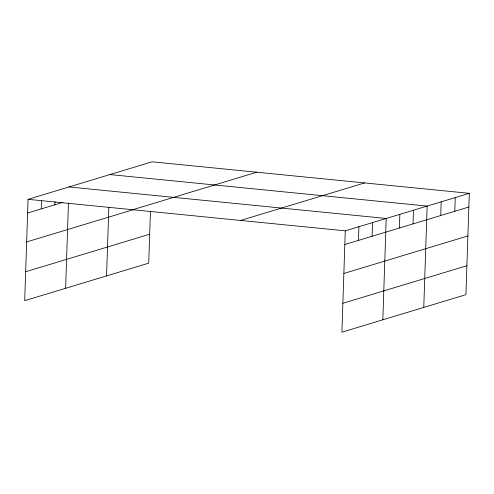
<?xml version="1.0" encoding="UTF-8"?>
<svg xmlns="http://www.w3.org/2000/svg" width="494" height="494" viewBox="0 0 494 494"><rect width="100%" height="100%" fill="white"/><g stroke="black" fill="none" stroke-linecap="round" stroke-linejoin="round"><path stroke-width="0.74" d="M469.3 193.333L345.275 230.846L341.91 332.184L465.941 294.671L469.3 193.333L152.09 161.816L28.059 199.329L24.7 300.667L148.725 263.154L150.448 211.309M41.249 208.888L41.527 200.527M54.896 204.763L54.995 201.725M65.628 288.292L68.462 202.923M106.556 275.911L108.834 207.289M358.465 240.405L358.916 226.715M372.106 236.274L372.556 222.59M382.838 319.803L386.203 218.465L68.993 186.954M399.393 228.024L399.844 214.34M413.033 223.899L413.49 210.209M423.772 307.422L427.131 206.084L109.921 174.573M440.734 215.52L441.185 201.836M454.789 211.265L455.246 197.581M27.608 213.019L62.794 202.373M132.744 209.728L256.769 172.215M26.645 241.943L133.102 209.74M25.657 271.743L149.688 234.23M240.59 220.448L364.621 182.928M344.818 244.53L468.843 207.017M343.861 273.454L467.886 235.941M342.873 303.26L466.898 265.741M28.059 199.329L345.275 230.846"/></g></svg>
